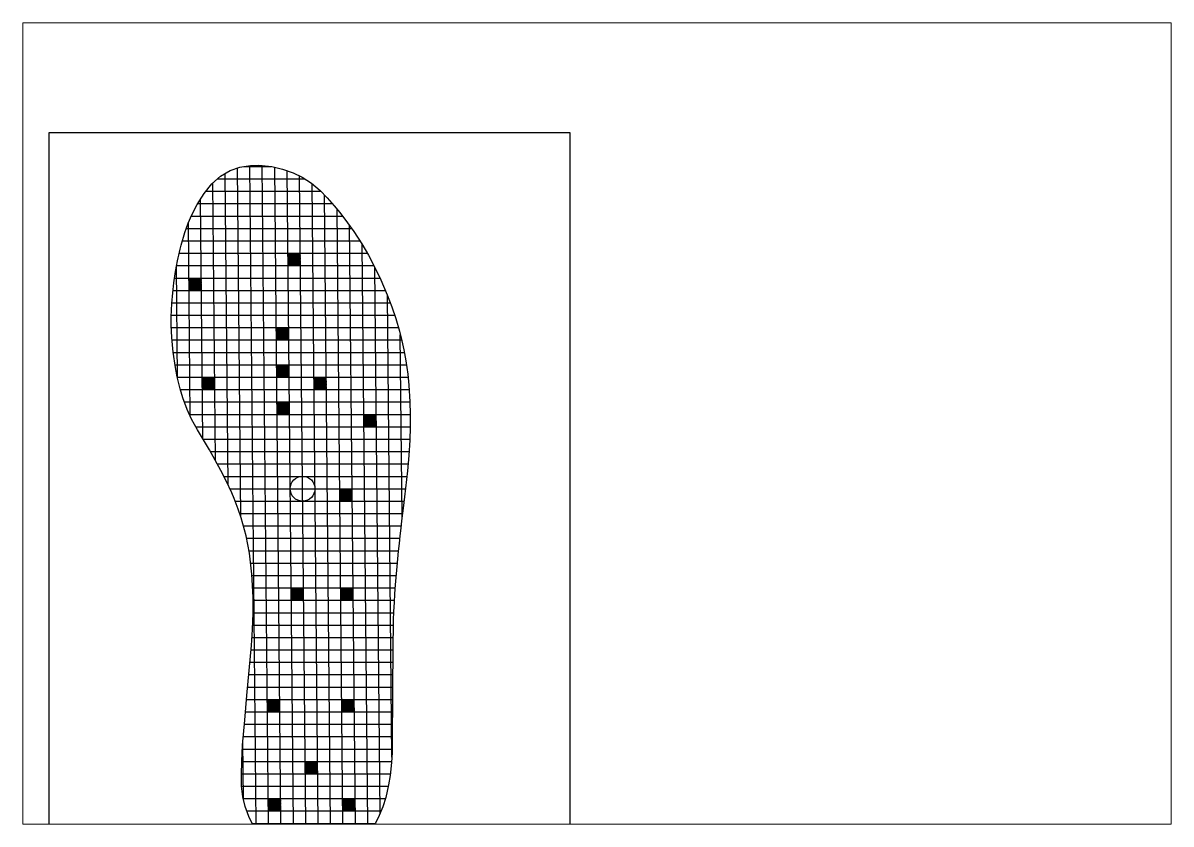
# Paper-space layout 'Layout1' of a CAD drawing. Extents: x 1.14 to 10.23, y 0.79 to 7.14.
# The model-space entities are those that its viewports show. They can reach past a viewport. Long polylines and large blocks are cut down to what shows.
import ezdxf

# ---------------------------------------------------------------- set-up
doc = ezdxf.new("R2010")
doc.units = 0
doc.header["$MEASUREMENT"] = 0
doc.layers.get('0').update_dxf_attribs({"linetype": 'CONTINUOUS'})
doc.layers.add('LAYER_1', color=7, linetype='CONTINUOUS')

msp = doc.modelspace()

# ---------------------------------------------------------------- hatches: boundary and pattern name
at = {"true_color": 0xed1f24}
h = msp.add_hatch(dxfattribs=at)
h.set_pattern_fill('ANSI31', color=240)
h.paths.add_polyline_path([(61.27, 133.68), (56.27, 133.68), (56.32, 128.68), (61.32, 128.68)])
h.paths.add_polyline_path([(61.65, 93.68), (56.65, 93.68), (56.7, 88.68), (61.7, 88.68)])
h.paths.add_polyline_path([(62.08, 48.69), (57.08, 48.69), (57.13, 43.69), (62.13, 43.69)])
h.paths.add_polyline_path([(62.46, 8.69), (57.46, 8.69), (57.51, 3.69), (62.51, 3.69)])
h.paths.add_polyline_path([(70.98, 163.68), (65.98, 163.68), (66.03, 158.68), (71.03, 158.68)])
h.paths.add_polyline_path([(50.84, 178.68), (45.84, 178.68), (45.89, 173.68), (50.89, 173.68)])
h.paths.add_polyline_path([(35.65, 198.68), (30.65, 198.68), (30.7, 193.68), (35.7, 193.68)])
h.paths.add_polyline_path([(40.36, 228.68), (35.36, 228.68), (35.41, 223.68), (40.41, 223.68)])
at = {"true_color": 0x139b48}
h = msp.add_hatch(dxfattribs=at)
h.set_pattern_fill('ANSI31', color=114)
h.paths.add_polyline_path([(47.32, 23.69), (42.32, 23.69), (42.37, 18.69), (47.37, 18.69)])
h.paths.add_polyline_path([(32.46, 8.69), (27.46, 8.69), (27.51, 3.69), (32.51, 3.69)])
h.paths.add_polyline_path([(32.08, 48.69), (27.08, 48.69), (27.13, 43.69), (32.13, 43.69)])
h.paths.add_polyline_path([(41.65, 93.68), (36.65, 93.68), (36.7, 88.68), (41.7, 88.68)])
h.paths.add_polyline_path([(35.79, 183.68), (30.79, 183.68), (30.84, 178.68), (35.84, 178.68)])
h.paths.add_polyline_path([(35.94, 168.68), (30.94, 168.68), (30.98, 163.68), (35.98, 163.68)])
h.paths.add_polyline_path([(5.84, 178.68), (0.84, 178.68), (0.89, 173.68), (5.89, 173.68)])
h.paths.add_polyline_path([(0.46, 218.68), (-4.54, 218.68), (-4.49, 213.68), (0.51, 213.68)])

# ---------------------------------------------------------------- linework, layer by layer
for p, q in [((22.58, -3.9), (20.03, 264.07)), ((27.64, -9.65), (25.03, 264.05)), ((11.26, 135.28), (10.06, 260.82)), ((16.38, 122.29), (15.04, 263.09)), ((17.52, 263.68), (28.65, 263.68)), ((32.67, -12.79), (30.03, 263.38)), ((37.68, -14.46), (35.05, 261.96)), ((42.7, -15.65), (40.07, 259.84)), ((6.16, 145.06), (5.09, 256.95)), ((7.04, 258.68), (42.15, 258.68)), ((47.7, -15.65), (45.1, 256.7)), ((1.08, 153.74), (0.15, 250.62)), ((2.27, 253.68), (48.61, 253.68)), ((52.7, -15.65), (50.14, 252.11)), ((-1.08, 248.68), (53.28, 248.68)), ((57.68, -13.89), (55.19, 246.42)), ((-4.01, 162.98), (-4.75, 240.91)), ((-3.59, 243.68), (57.37, 243.68)), ((-5.57, 238.68), (61.06, 238.68)), ((62.65, -10.98), (60.26, 239.82)), ((-7.16, 233.68), (64.37, 233.68)), ((67.6, -5.82), (65.33, 232.16)), ((-8.49, 228.68), (67.38, 228.68)), ((-9.16, 178.37), (-9.58, 223.31)), ((-9.52, 223.68), (70.07, 223.68)), ((72.52, 2.66), (70.42, 223.01)), ((-10.34, 218.68), (72.53, 218.68)), ((-10.99, 213.68), (74.69, 213.68)), ((-11.45, 208.68), (76.66, 208.68)), ((77.3, 25.39), (75.53, 211.69)), ((-11.67, 203.68), (78.39, 203.68)), ((-11.67, 198.68), (79.9, 198.68)), ((81.38, 122.27), (80.68, 195.83)), ((-11.42, 193.68), (81.22, 193.68)), ((-10.96, 188.68), (82.3, 188.68)), ((-10.19, 183.68), (83.15, 183.68)), ((-9.23, 178.68), (83.81, 178.68)), ((-7.99, 173.68), (84.22, 173.68)), ((-6.36, 168.68), (84.51, 168.68)), ((-4.33, 163.68), (84.64, 163.68)), ((-1.79, 158.68), (84.64, 158.68)), ((1.12, 153.68), (84.51, 153.68)), ((4.1, 148.68), (84.24, 148.68)), ((6.92, 143.68), (83.85, 143.68)), ((9.59, 138.68), (83.36, 138.68)), ((12, 133.68), (82.78, 133.68)), ((14.12, 128.68), (82.17, 128.68)), ((15.92, 123.68), (81.55, 123.68)), ((17.4, 118.68), (80.96, 118.68)), ((18.7, 113.68), (80.42, 113.68)), ((19.66, 108.68), (79.89, 108.68)), ((20.31, 103.68), (79.37, 103.68)), ((20.85, 98.68), (78.92, 98.68)), ((21.11, 93.68), (78.52, 93.68)), ((21.32, 88.68), (78.22, 88.68)), ((21.36, 83.68), (77.98, 83.68)), ((21.2, 78.68), (77.81, 78.68)), ((20.87, 73.68), (77.71, 73.68)), ((20.45, 68.68), (77.66, 68.68)), ((20.01, 63.68), (77.63, 63.68)), ((19.58, 58.68), (77.6, 58.68)), ((19.14, 53.68), (77.57, 53.68)), ((18.7, 48.69), (77.55, 48.69)), ((18.27, 43.69), (77.52, 43.69)), ((17.84, 38.69), (77.49, 38.69)), ((17.41, 33.69), (77.46, 33.69)), ((17.03, 28.69), (77.42, 28.69)), ((17.47, 8.3), (17.24, 31.73)), ((16.78, 23.69), (77.2, 23.69)), ((16.67, 18.69), (76.64, 18.69)), ((16.7, 13.69), (75.81, 13.69)), ((17.37, 8.69), (74.69, 8.69)), ((18.81, 3.69), (72.95, 3.69)), ((20.99, -1.31), (70.56, -1.31))]:
    msp.add_line(p, q)
msp.add_lwpolyline([(-60.95, 277.36), (149.05, 277.36), (149.05, -19.64), (-60.95, -19.64)], close=True)
msp.add_circle((41.27, 133.68), 5)
at = {"layer": 'LAYER_1', "color": 7}
for points in [[(16.5, 121.94), (15.33, 125.43), (13.69, 129.81), (12.75, 132.09), (10.52, 136.86, 0.020319), (1.29, 153.39), (-1.08, 157.38), (-3.46, 161.77), (-5.21, 165.61), (-6.98, 170.36), (-8.06, 173.94), (-9.28, 178.86), (-10.02, 182.53), (-10.97, 188.77), (-11.52, 194.7), (-11.71, 199.69), (-11.7, 203.09), (-11.47, 208.35), (-11.11, 212.7), (-10.64, 216.7), (-9.95, 221.29), (-9.17, 225.59, -0.00857), (-8.1, 230.32), (-7.69, 231.93), (-6.18, 236.98), (-4.81, 240.77), (-3.37, 244.22), (-1.28, 248.37), (1.55, 252.81), (4.72, 256.62), (8.22, 259.72), (12.04, 262.01), (15.99, 263.43), (20.3, 264.11), (23.69, 264.19), (28.93, 263.65), (33.17, 262.63), (37.54, 261.06), (41.17, 259.31), (44.82, 256.93), (48.36, 253.93), (51.17, 251.05), (54.07, 247.78), (56.23, 245.16), (59.44, 240.98), (61.96, 237.41), (65.15, 232.46), (67.82, 227.92), (70.87, 222.16), (72.87, 217.96), (75.45, 211.89), (77.27, 207.03), (78.85, 202.29), (80.32, 197.24), (81.31, 193.34), (82.12, 189.68), (82.93, 185.31), (83.69, 179.89), (84.11, 175.47), (84.51, 168.76), (84.64, 163.77), (84.64, 158.5), (84.49, 153.23), (84.15, 147.09), (83.6, 140.86, -0.004247), (81.95, 126.94, 0.004579), (80.52, 114.64, 0.001734), (79.23, 102.35), (78.6, 94.88, 0.008559), (77.86, 80.62, 0.00423), (77.67, 70.68), (77.45, 31.57), (77.41, 27.23), (77.18, 23.21), (76.56, 17.98), (75.95, 14.29), (74.83, 9.14), (73.62, 5.31), (72.18, 1.85), (70.64, -1.18), (69.03, -3.85), (67.04, -6.6)], [(24, -6.01), (21.41, -2.16), (19.63, 1.45), (18.14, 5.55), (17.19, 9.46), (16.7, 13.67), (16.67, 18.44), (16.78, 23.71), (17.11, 30.22, -0.000746), (20.61, 70.42), (21.14, 76.91), (21.36, 83.43), (21.3, 89.95), (20.83, 99.23), (19.84, 107.74), (18.5, 114.73), (16.5, 121.94)]]:
    msp.add_lwpolyline(points, format="xyb", dxfattribs=at)

psp = doc.layouts.get("Layout1")

# ---------------------------------------------------------------- viewports
at = {"layer": '0', "view_target_point": (420.9449, -297.6378)}
psp.add_viewport(center=(5.6808, 3.965), size=(9.0893, 6.344), view_center_point=(-260.9433, 457.6345), view_height=323.147541, dxfattribs=at)

doc.saveas('drawing.dxf')
